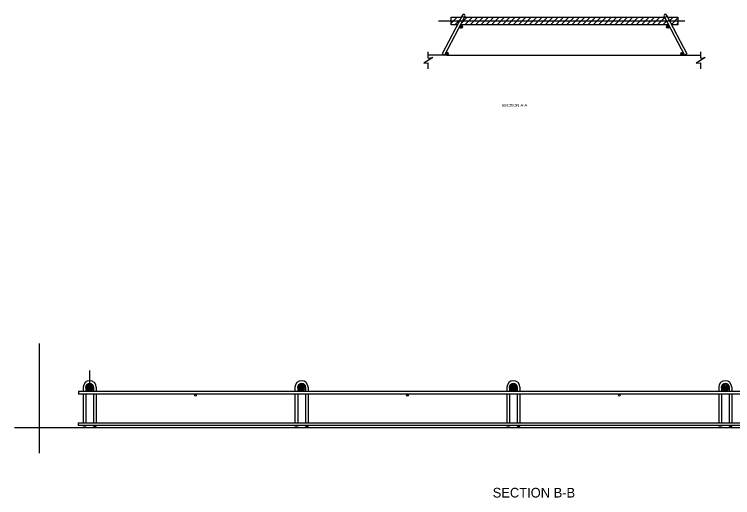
# Model space of a CAD drawing. Extents: x -1104.2 to -1077.4, y 464.5 to 482.3.
# Drawn here: x -1104.18 to -1096.27, y 472.12 to 477.45 of the extents above; entities that cross this region are included whole.
import ezdxf

# ---------------------------------------------------------------- set-up
doc = ezdxf.new("R2010")
doc.units = 0
for name, color, linetype in [('rd_NO-PLOT', 7, 'Continuous'), ('rd_PAVEMENT', 7, 'Continuous'), ('str_Center-Line-A', 7, 'Continuous'), ('str_Grades-Finish-Grade-A', 7, 'Continuous'), ('str_Layout-A', 7, 'Continuous'), ('str_Reinforcement-A', 7, 'Continuous'), ('str_Reinforcement-B', 7, 'Continuous')]:
    doc.layers.add(name, color=color, linetype=linetype)

msp = doc.modelspace()

# ---------------------------------------------------------------- linework, layer by layer
at = {"layer": 'rd_PAVEMENT'}
for p, q in [((-1099.6248, 476.9649), (-1099.6248, 477.0337)), ((-1096.6235, 476.9649), (-1096.6235, 477.0337)), ((-1099.6248, 476.8462), (-1099.6248, 476.9149)), ((-1096.6235, 476.8462), (-1096.6235, 476.9149))]:
    msp.add_line(p, q, dxfattribs=at)
for points in [[(-1099.6248, 476.9649), (-1099.5748, 476.9712), (-1099.6748, 476.9087), (-1099.6248, 476.9149)], [(-1096.6235, 476.9649), (-1096.5735, 476.9712), (-1096.6735, 476.9087), (-1096.6235, 476.9149)]]:
    msp.add_lwpolyline(points, dxfattribs=at)
at = {"layer": 'str_Center-Line-A'}
for p, q in [((-1096.7971, 477.3743), (-1099.5111, 477.3743)), ((-1103.3537, 473.3418), (-1103.3537, 473.524)), ((-1103.3537, 473.3202), (-1103.3537, 473.3548)), ((-1101.0203, 473.3202), (-1101.0203, 473.3548)), ((-1098.7286, 473.3404), (-1098.6899, 473.3791)), ((-1098.7269, 473.3255), (-1098.675, 473.3774)), ((-1098.7216, 473.3143), (-1098.6637, 473.3721)), ((-1098.7137, 473.3056), (-1098.655, 473.3642)), ((-1098.7034, 473.2992), (-1098.6487, 473.354)), ((-1098.687, 473.3202), (-1098.687, 473.3548)), ((-1096.3537, 473.3202), (-1096.3537, 473.3548)), ((-1103.371, 473.3375), (-1103.3364, 473.3375)), ((-1101.0376, 473.3375), (-1101.003, 473.3375)), ((-1098.7043, 473.3375), (-1098.6697, 473.3375)), ((-1098.6901, 473.296), (-1098.6454, 473.3407)), ((-1098.6701, 473.2995), (-1098.6489, 473.3206)), ((-1096.371, 473.3375), (-1096.3364, 473.3375))]:
    msp.add_line(p, q, dxfattribs=at)
at = {"layer": 'str_Grades-Finish-Grade-A'}
for p, q in [((-1099.4206, 476.9993), (-1099.6248, 476.9993)), ((-1099.4206, 476.9993), (-1096.8031, 476.9993)), ((-1096.8023, 476.9993), (-1096.6235, 476.9993)), ((-1104.1836, 472.8953), (-1093.2028, 472.8953))]:
    msp.add_line(p, q, dxfattribs=at)
at = {"layer": 'str_Layout-A'}
msp.add_line((-1103.9074, 472.6119), (-1103.9074, 473.8202), dxfattribs=at)
at = {"layer": 'str_Reinforcement-A'}
for p, q in [((-1099.2478, 477.4398), (-1099.4712, 477.0129)), ((-1099.2215, 477.4258), (-1099.445, 476.999)), ((-1097.0263, 477.4258), (-1096.8029, 476.999)), ((-1097, 477.4398), (-1096.7766, 477.0129)), ((-1099.2649, 477.2968), (-1099.2788, 477.3108)), ((-1099.2597, 477.2974), (-1099.2783, 477.316)), ((-1099.2527, 477.3019), (-1099.2738, 477.323)), ((-1099.2504, 477.3053), (-1099.2703, 477.3253)), ((-1099.2495, 477.316), (-1099.2597, 477.3261)), ((-1099.2489, 477.3132), (-1099.2489, 477.3105)), ((-1096.9989, 477.3132), (-1096.9989, 477.3105)), ((-1096.9983, 477.316), (-1096.9882, 477.3261)), ((-1096.9975, 477.3053), (-1096.9775, 477.3253)), ((-1096.9952, 477.3019), (-1096.9741, 477.323)), ((-1096.9882, 477.2974), (-1096.9696, 477.316)), ((-1096.983, 477.2968), (-1096.969, 477.3108)), ((-1099.4712, 477.0129), (-1099.445, 476.999)), ((-1099.4211, 476.9994), (-1099.4351, 477.0134)), ((-1099.416, 477), (-1099.4345, 477.0185)), ((-1099.4089, 477.0044), (-1099.43, 477.0256)), ((-1099.4066, 477.0079), (-1099.4266, 477.0279)), ((-1099.4058, 477.0186), (-1099.4159, 477.0287)), ((-1096.8421, 477.0186), (-1096.8319, 477.0287)), ((-1096.8412, 477.0079), (-1096.8213, 477.0279)), ((-1096.8389, 477.0044), (-1096.8178, 477.0256)), ((-1096.8319, 477), (-1096.8133, 477.0185)), ((-1096.8267, 476.9994), (-1096.8128, 477.0134)), ((-1096.7766, 477.0129), (-1096.8029, 476.999)), ((-1103.4787, 473.29), (-1103.4787, 473.2603)), ((-1093.8953, 473.29), (-1103.4787, 473.29)), ((-1103.4259, 473.3375), (-1103.4259, 473.29)), ((-1103.3962, 473.3375), (-1103.3962, 473.29)), ((-1103.3112, 473.3375), (-1103.3112, 473.29)), ((-1103.2814, 473.3375), (-1103.2814, 473.29)), ((-1101.0926, 473.3375), (-1101.0926, 473.29)), ((-1101.0628, 473.3375), (-1101.0628, 473.29)), ((-1100.9778, 473.3375), (-1100.9778, 473.29)), ((-1100.9481, 473.3375), (-1100.9481, 473.29)), ((-1098.7592, 473.3375), (-1098.7592, 473.29)), ((-1098.7295, 473.3375), (-1098.7295, 473.29)), ((-1098.6445, 473.3375), (-1098.6445, 473.29)), ((-1098.6148, 473.3375), (-1098.6148, 473.29)), ((-1096.4259, 473.3375), (-1096.4259, 473.29)), ((-1096.3962, 473.3375), (-1096.3962, 473.29)), ((-1096.3112, 473.3375), (-1096.3112, 473.29)), ((-1096.2814, 473.3375), (-1096.2814, 473.29)), ((-1093.8953, 473.2603), (-1103.4787, 473.2603)), ((-1103.4259, 473.2603), (-1103.4259, 472.945)), ((-1103.3962, 473.2603), (-1103.3962, 472.945)), ((-1103.3112, 473.2603), (-1103.3112, 472.945)), ((-1103.2814, 473.2603), (-1103.2814, 472.945)), ((-1101.0926, 473.2603), (-1101.0926, 472.945)), ((-1101.0628, 473.2603), (-1101.0628, 472.945)), ((-1100.9778, 473.2603), (-1100.9778, 472.945)), ((-1100.9481, 473.2603), (-1100.9481, 472.945)), ((-1098.7592, 473.2603), (-1098.7592, 472.945)), ((-1098.7295, 473.2603), (-1098.7295, 472.945)), ((-1098.6445, 473.2603), (-1098.6445, 472.945)), ((-1098.6148, 473.2603), (-1098.6148, 472.945)), ((-1096.4259, 473.2603), (-1096.4259, 472.945)), ((-1096.3962, 473.2603), (-1096.3962, 472.945)), ((-1096.3112, 473.2603), (-1096.3112, 472.945)), ((-1096.2814, 473.2603), (-1096.2814, 472.945)), ((-1103.4259, 472.9153), (-1103.4259, 472.9077)), ((-1103.3962, 472.9077), (-1103.4259, 472.9077)), ((-1103.3962, 472.9153), (-1103.3962, 472.9077)), ((-1103.3112, 472.9153), (-1103.3112, 472.9077)), ((-1103.3112, 472.9077), (-1103.2814, 472.9077)), ((-1103.2814, 472.9153), (-1103.2814, 472.9077)), ((-1101.0926, 472.9153), (-1101.0926, 472.9071)), ((-1101.0628, 472.9071), (-1101.0926, 472.9071)), ((-1101.0628, 472.9153), (-1101.0628, 472.9071)), ((-1100.9778, 472.9153), (-1100.9778, 472.9071)), ((-1100.9778, 472.9071), (-1100.9481, 472.9071)), ((-1100.9481, 472.9153), (-1100.9481, 472.9071)), ((-1098.7592, 472.9153), (-1098.7592, 472.9071)), ((-1098.7295, 472.9071), (-1098.7592, 472.9071)), ((-1098.7295, 472.9153), (-1098.7295, 472.9071)), ((-1098.6445, 472.9153), (-1098.6445, 472.9071)), ((-1098.6445, 472.9071), (-1098.6148, 472.9071)), ((-1098.6148, 472.9153), (-1098.6148, 472.9071)), ((-1096.4259, 472.9153), (-1096.4259, 472.9071)), ((-1096.3962, 472.9071), (-1096.4259, 472.9071)), ((-1096.3962, 472.9153), (-1096.3962, 472.9071)), ((-1096.3112, 472.9153), (-1096.3112, 472.9071)), ((-1096.3112, 472.9071), (-1096.2814, 472.9071)), ((-1096.2814, 472.9153), (-1096.2814, 472.9071))]:
    msp.add_line(p, q, dxfattribs=at)
msp.add_lwpolyline([(-1103.4787, 472.945), (-1093.8953, 472.945), (-1093.8953, 472.9153), (-1103.4787, 472.9153)], close=True, dxfattribs=at)
for centre, radius in [((-1099.2639, 477.3118), 0.015), ((-1096.984, 477.3118), 0.015), ((-1099.4202, 477.0143), 0.015), ((-1096.8277, 477.0143), 0.015), ((-1102.187, 473.2504), 0.00987), ((-1099.8537, 473.2491), 0.00987), ((-1097.5203, 473.2504), 0.00987)]:
    msp.add_circle(centre, radius, dxfattribs=at)
for centre, radius, start, end in [((-1099.2344, 477.4331), 0.015, 153.47878, 322.78144), ((-1099.2344, 477.4331), 0.015, 322.78144, 153.47878), ((-1097.0135, 477.4331), 0.015, 26.52122, 217.21856), ((-1097.0135, 477.4331), 0.015, 217.21856, 26.52122), ((-1103.3537, 473.3375), 0.0722, 0.00042, 179.99958), ((-1103.3537, 473.3375), 0.0425, 0.00072, 179.99928), ((-1101.0203, 473.3375), 0.0722, 0.00042, 179.99958), ((-1101.0203, 473.3375), 0.0425, 0.00072, 179.99928), ((-1098.687, 473.3375), 0.0722, 0.00042, 179.99958), ((-1098.687, 473.3375), 0.0425, 0.00072, 179.99928), ((-1096.3537, 473.3375), 0.0722, 0.00042, 179.99958), ((-1096.3537, 473.3375), 0.0425, 0.00072, 179.99928)]:
    msp.add_arc(centre, radius, start, end, dxfattribs=at)
at = {"layer": 'str_Reinforcement-B'}
for p, q in [((-1099.3739, 477.3496), (-1099.3076, 477.4159)), ((-1099.3739, 477.4085), (-1099.3665, 477.4159)), ((-1099.332, 477.3326), (-1099.273, 477.3916)), ((-1099.2598, 477.3527), (-1099.1966, 477.4159)), ((-1099.221, 477.3326), (-1099.1376, 477.4159)), ((-1099.1621, 477.3326), (-1099.0787, 477.4159)), ((-1099.1031, 477.3326), (-1099.0198, 477.4159)), ((-1099.0442, 477.3326), (-1098.9609, 477.4159)), ((-1098.9853, 477.3326), (-1098.9019, 477.4159)), ((-1098.9264, 477.3326), (-1098.843, 477.4159)), ((-1098.8674, 477.3326), (-1098.7841, 477.4159)), ((-1098.8085, 477.3326), (-1098.7252, 477.4159)), ((-1098.7496, 477.3326), (-1098.6662, 477.4159)), ((-1098.6906, 477.3326), (-1098.6073, 477.4159)), ((-1098.6317, 477.3326), (-1098.5484, 477.4159)), ((-1098.5728, 477.3326), (-1098.4895, 477.4159)), ((-1098.5139, 477.3326), (-1098.4305, 477.4159)), ((-1098.4549, 477.3326), (-1098.3716, 477.4159)), ((-1098.396, 477.3326), (-1098.3127, 477.4159)), ((-1098.3371, 477.3326), (-1098.2538, 477.4159)), ((-1098.2782, 477.3326), (-1098.1948, 477.4159)), ((-1098.2192, 477.3326), (-1098.1359, 477.4159)), ((-1098.1603, 477.3326), (-1098.077, 477.4159)), ((-1098.1014, 477.3326), (-1098.0181, 477.4159)), ((-1098.0425, 477.3326), (-1097.9591, 477.4159)), ((-1097.9835, 477.3326), (-1097.9002, 477.4159)), ((-1097.9246, 477.3326), (-1097.8413, 477.4159)), ((-1097.8657, 477.3326), (-1097.7824, 477.4159)), ((-1097.8068, 477.3326), (-1097.7234, 477.4159)), ((-1097.7478, 477.3326), (-1097.6645, 477.4159)), ((-1097.6889, 477.3326), (-1097.6056, 477.4159)), ((-1097.63, 477.3326), (-1097.5467, 477.4159)), ((-1097.5711, 477.3326), (-1097.4877, 477.4159)), ((-1097.5121, 477.3326), (-1097.4288, 477.4159)), ((-1097.4532, 477.3326), (-1097.3699, 477.4159)), ((-1097.3943, 477.3326), (-1097.311, 477.4159)), ((-1097.3354, 477.3326), (-1097.252, 477.4159)), ((-1097.2764, 477.3326), (-1097.1931, 477.4159)), ((-1097.2175, 477.3326), (-1097.1342, 477.4159)), ((-1097.1586, 477.3326), (-1097.0753, 477.4159)), ((-1097.0997, 477.3326), (-1097.0195, 477.4128)), ((-1096.9873, 477.4153), (-1096.9867, 477.4159)), ((-1096.967, 477.3767), (-1096.9278, 477.4159)), ((-1096.9468, 477.338), (-1096.8739, 477.4108)), ((-1099.3739, 477.3743), (-1099.3739, 477.3743)), ((-1097.0407, 477.3326), (-1096.9992, 477.3741)), ((-1096.9818, 477.3326), (-1096.979, 477.3354)), ((-1096.8932, 477.3326), (-1096.8739, 477.3519)), ((-1096.8739, 477.3743), (-1096.8739, 477.3743)), ((-1103.3952, 473.3404), (-1103.3565, 473.3791)), ((-1103.3936, 473.3255), (-1103.3416, 473.3774)), ((-1103.3882, 473.3143), (-1103.3304, 473.3721)), ((-1103.3804, 473.3056), (-1103.3217, 473.3642)), ((-1103.3701, 473.2992), (-1103.3154, 473.354)), ((-1101.0619, 473.3404), (-1101.0232, 473.3791)), ((-1101.0602, 473.3255), (-1101.0083, 473.3774)), ((-1101.0549, 473.3143), (-1100.9971, 473.3721)), ((-1101.047, 473.3056), (-1100.9883, 473.3642)), ((-1101.0368, 473.2992), (-1100.982, 473.354)), ((-1096.3952, 473.3404), (-1096.3565, 473.3791)), ((-1096.3936, 473.3255), (-1096.3416, 473.3774)), ((-1096.3882, 473.3143), (-1096.3304, 473.3721)), ((-1096.3804, 473.3056), (-1096.3217, 473.3642)), ((-1096.3701, 473.2992), (-1096.3154, 473.354)), ((-1103.3568, 473.296), (-1103.3121, 473.3407)), ((-1103.3367, 473.2995), (-1103.3156, 473.3206)), ((-1101.0235, 473.296), (-1100.9788, 473.3407)), ((-1101.0034, 473.2995), (-1100.9823, 473.3206)), ((-1096.3568, 473.296), (-1096.3121, 473.3407)), ((-1096.3367, 473.2995), (-1096.3156, 473.3206))]:
    msp.add_line(p, q, dxfattribs=at)
for points in [[(-1099.3039, 477.3326), (-1099.3739, 477.3326), (-1099.3739, 477.4159), (-1099.2603, 477.4159)], [(-1099.2267, 477.4159), (-1097.0211, 477.4159)], [(-1096.9876, 477.4159), (-1096.8739, 477.4159), (-1096.8739, 477.3326), (-1096.9439, 477.3326)], [(-1096.9775, 477.3326), (-1099.2703, 477.3326)]]:
    msp.add_lwpolyline(points, dxfattribs=at)
for centre in [(-1103.3537, 473.3375), (-1101.0203, 473.3375), (-1098.687, 473.3375), (-1096.3537, 473.3375)]:
    msp.add_circle(centre, 0.0417, dxfattribs=at)

# ---------------------------------------------------------------- texts
at = {"layer": 'rd_NO-PLOT'}
for s, height, p in [('SECTION A-A', 0.031984, (-1098.8177, 476.4294)), ('SECTION B-B', 0.106279, (-1098.9149, 472.1225))]:
    msp.add_text(s, height=height, dxfattribs=at).set_placement(p)

doc.saveas('drawing.dxf')
